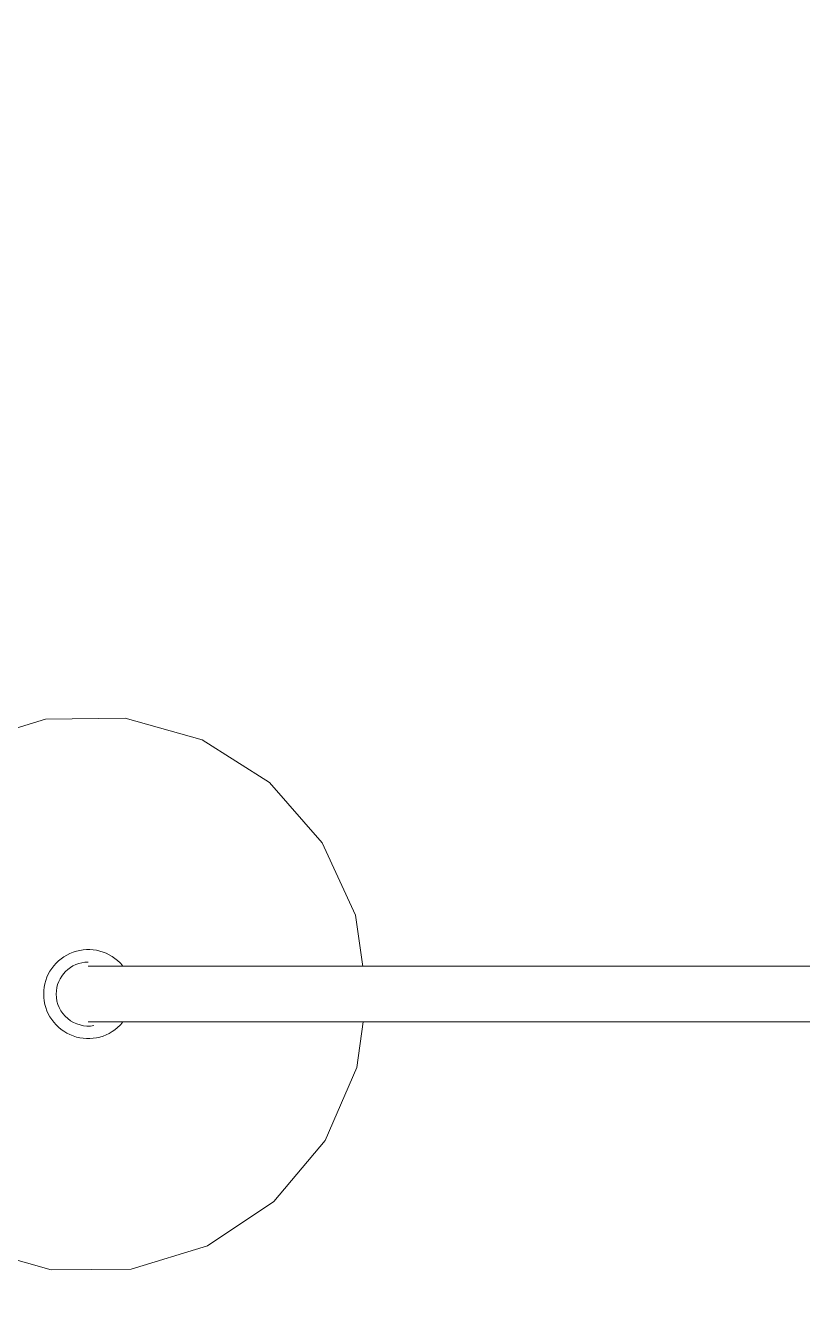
# Model space of a CAD drawing. Header units: millimetres. Extents: x -46592 to 140440, y -36427 to 76663.
# Drawn here: x 35956.7 to 36235.4, y 49875.4 to 50339.3 of the extents above; entities that cross this region are included whole.
import ezdxf

# ---------------------------------------------------------------- set-up
doc = ezdxf.new("R2010")
doc.units = ezdxf.units.MM
doc.linetypes.add('Pistekatko 3_2_mm', pattern=[350, 150, -100, 0, -100])
doc.layers.add('AR-C_APUVIIVA-1', color=1, linetype='Pistekatko 3_2_mm', lineweight=18)
doc.layers.add('AR21_PUTKIOSA', color=6, linetype='Continuous', lineweight=18)

# ---------------------------------------------------------------- blocks, each defined once
blk = doc.blocks.new('Shower_columns_15486 - Suihku-2254303-04 2_ krs')
at = {"layer": 'AR21_PUTKIOSA'}
for p, q in [((-10, -108), (-10, -408)), ((10, -408), (10, -108))]:
    blk.add_line(p, q, dxfattribs=at)
at = {"layer": 'AR21_PUTKIOSA', "flags": 128}
for points in [[(-9.94, -359.44), (-28.36, -362.1), (-54.39, -374.08), (-75.95, -392.95), (-91.28, -417.16), (-99.11, -444.72), (-98.81, -473.37), (-90.4, -500.76), (-74.56, -524.64), (-52.61, -543.04), (-26.33, -554.47), (0, -558)], [(0, -558), (28.36, -553.9), (54.39, -541.92), (75.95, -523.05), (91.28, -498.84), (99.11, -471.28), (98.81, -442.63), (90.4, -415.24), (74.56, -391.36), (52.61, -372.96), (26.33, -361.53), (10, -359.34)], [(-10, -408), (-10, -427.77), (-10, -444.32), (-10, -454.95), (-10, -458)], [(10, -458), (10, -453.92), (10, -442.36), (10, -425.19), (10, -408)]]:
    blk.add_lwpolyline(points, dxfattribs=at)
at = {"layer": 'AR21_PUTKIOSA'}
for radius, start, end in [(16, 129.7748, 270), (16, 270, 50.2252), (11.5, 180, 270), (11.5, 270, 10.1133)]:
    blk.add_arc((0, -458), radius, start, end, dxfattribs=at)

msp = doc.modelspace()

# ---------------------------------------------------------------- linework, layer by layer
at = {"layer": 'AR-C_APUVIIVA-1'}
msp.add_arc((35789.84, 50357.35), 650, 169.57628, 324.64047, dxfattribs=at)

# ---------------------------------------------------------------- block references
at = {"layer": 'AR21_PUTKIOSA', "rotation": 270.0000000000154}
msp.add_blockref('Shower_columns_15486 - Suihku-2254303-04 2_ krs', (36437.08, 49991.47), dxfattribs=at)

doc.saveas('drawing.dxf')
